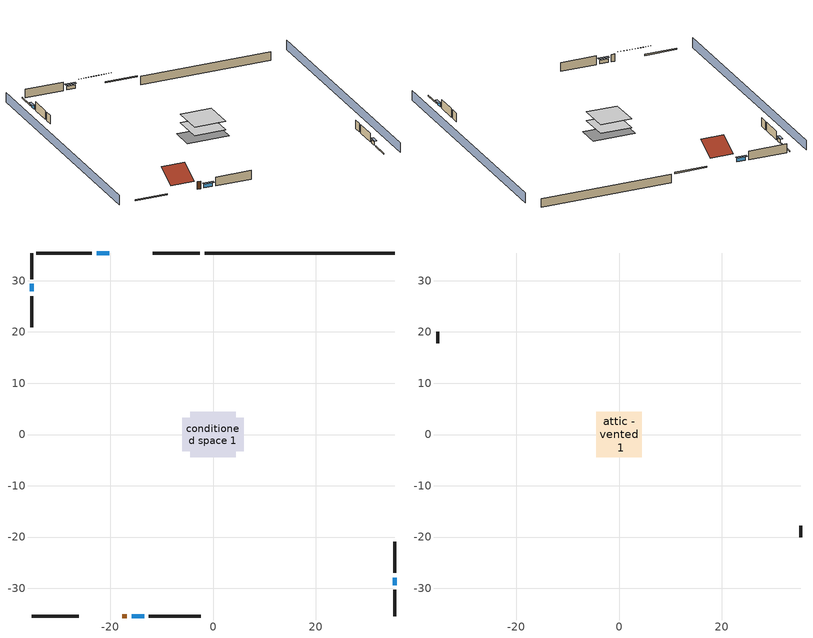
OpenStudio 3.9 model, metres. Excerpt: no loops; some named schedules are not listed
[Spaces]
conditioned space 1
 floor foundation (Slab1 construction): -5.95,-3.31 -5.95,3.31 5.95,3.31 5.95,-3.31 z-2.13
 floor adiabatic (AdiabaticFloorConstruction): -4.44,-4.44 -4.44,4.44 4.44,4.44 4.44,-4.44 z0.3
 wall outside (Wall1 construction): -23.63,35.41 -34.48,35.41 z0.3:2.74
 wall outside (Wall2 construction): 35.41,-26.97 35.41,-20.95 z0.3:2.74
 wall outside (Wall3 construction): -12.52,-35.41 -2.43,-35.41 z0.3:2.74
 wall outside (Wall4 construction): -35.41,26.97 -35.41,20.95 z0.3:2.74
 wall outside (RimJoist1 construction): -2.59,35.41 -11.76,35.41 z0.3:0.61
 wall outside (RimJoist2 construction): 35.41,-35.41 35.41,-30.32 z0.3:0.61
 wall outside (RimJoist3 construction): -35.41,-35.41 -26.23,-35.41 z0.3:0.61
 wall outside (RimJoist4 construction): -35.41,35.41 -35.41,30.32 z0.3:0.61
 wall outside (AdiabaticWallConstruction): -20.26,35.41 -22.71,35.41 / -15.89,-35.41 -13.44,-35.41 z0.3:1.37; 35.41,-29.39 35.41,-27.9 / -35.41,29.39 -35.41,27.9 z0.3:1.28
 wall outside (AdiabaticWallConstruction 1): -17.74,-35.41 -16.82,-35.41 z0.3:2.34
 wall foundation (FoundationWall1 construction): 35.41,35.41 -1.66,35.41 z-2.13:0.3
 window (WindowConstruction): -20.26,35.41 -22.71,35.41 z0.3:1.37
 window (WindowConstruction 1): 35.41,-29.39 35.41,-27.9 z0.3:1.28
 window (WindowConstruction 2): -15.89,-35.41 -13.44,-35.41 z0.3:1.37
 window (WindowConstruction 3): -35.41,29.39 -35.41,27.9 z0.3:1.28
 door (Door): -17.73,-35.41 -16.82,-35.41 z0.3:2.34
 ceiling adiabatic (AdiabaticFloorConstruction): 4.44,-4.44 4.44,4.44 -4.44,4.44 -4.44,-4.44 z0.3
attic - vented 1
 floor to conditioned space 1 (Floor1 construction Reversed): -4.44,-4.44 -4.44,4.44 4.44,4.44 4.44,-4.44 z2.74
 wall outside (Wall5 construction): 35.41,-20.02 35.41,-17.77 z0.3:2.74
 wall outside (Wall6 construction): -35.41,20.02 -35.41,17.77 z0.3:2.74
 roof outside (Roof1 construction): -19.33,35.41,2.74 -19.33,29.47,5.71 -12.69,29.47,5.71 -12.69,35.41,2.74
 roof outside (Roof2 construction): -18.66,-35.41,2.74 -18.66,-29.47,5.71 -25.3,-29.47,5.71 -25.3,-35.41,2.74
shading: -39.98,35.41 -39.98,-35.41 / 39.98,-35.41 39.98,35.41 z0:2.74; -23.01,35.41 -19.95,35.41 -19.95,36.02 -23.01,36.02 z1.68; 35.41,-27.6 35.41,-29.69 36.02,-29.69 36.02,-27.6 z1.58; -13.14,-35.41 -16.2,-35.41 -16.2,-36.02 -13.14,-36.02 z1.68; -35.41,27.6 -35.41,29.69 -36.02,29.69 -36.02,27.6 z1.58
[Site]
Portland Intl Arpt_OR: Latitude {deg}=45.59; Longitude {deg}=-122.6; Time Zone {hr}=-8; Elevation {m}=33; Terrain=Suburbs; Keep Site Location Information=Yes
[Site:GroundTemperature:Shallow]
10.2558, 8.96328, 8.85977, 9.47314, 11.9355, 14.3863, 16.5111, 17.8571, 17.9714, 16.8767, 14.8061, 12.4304
[Site:WaterMainsTemperature]
Calculation Method=Schedule; Temperature Schedule=mains temperature schedule
[Building]
Building 1
[Material] Roughness=Rough
Name | Thickness {m} | Conductivity {W/m-K} | Density {kg/m3} | Specific Heat {J/kg-K} | Thermal Absorptance | Solar Absorptance | Visible Absorptance
asphalt or fiberglass shingles | 0.00635 | 0.162714 | 1121.4 | 1465.45 | 0.9 | 0.85 | 0.85
roof rigid ins | 0.00281632 | 0.029427 | 32.04 | 1214.23 | 0.9 | 0.7 | 0.7
osb sheathing 0.5 in. | 0.0127 | 0.115458 | 512.64 | 1214.23 | 0.9 | 0.6 | 0.6
wood siding | 0.0254 | 0.102417 | 544.68 | 1172.36 | 0.9 | 0.85 | 0.85
osb sheathing 0.5 in. 1 | 0.0127 | 0.115458 | 512.64 | 1214.23 | 0.9 | 0.7 | 0.7
wall stud and cavity | 0.1397 | 0.550994 | 139.0536 | 1170.24 | 0.9 | 0.7 | 0.7
gypsum board | 0.0127 | 0.160291 | 801 | 837.4 | 0.9 | 0.6 | 0.6
wall stud and cavity 1 | 0.1397 | 0.727959 | 139.0536 | 1170.24 | 0.9 | 0.6 | 0.6
rim joist stud and cavity | 0.0508 | 0.178688 | 50.32683 | 1063.81 | 0.9 | 0.6 | 0.6
ceiling loosefill ins | 0.0846667 | 0.0480833 | 16.02 | 1046.75 | 0.9 | 0.7 | 0.7
ceiling stud and cavity | 0.1397 | 0.302811 | 65.682 | 1177.47 | 0.9 | 0.7 | 0.7
concrete 8.0 in. | 0.2032 | 1.803125 | 2242.8 | 837.4 | 0.9 | 0.7 | 0.7
gypsum board 1 | 0.0127 | 0.160291 | 801 | 837.4 | 0.9 | 0.7 | 0.7
concrete 4.0 in. | 0.1016 | 1.803125 | 2242.8 | 837.4 | 0.9 | 0.7 | 0.7
floor covering | 0.0127 | 0.0450781 | 54.468 | 1339.84 | 0.9 | 0.9 | 0.9
wood siding 1; wood siding 2 | 0.0254 | 0.102417 | 544.68 | 1172.36
wall rigid ins; floor rigid ins | 0.512978 | 0.029427 | 32.04 | 1214.23 | 0.9 | 0.7 | 0.7
wall stud and cavity 2 | 0.0889 | 0.380278 | 52.3479 | 1209.89 | 0.9 | 0.7 | 0.7
door material | 0.04445 | 0.0612267 | 512.64 | 1214.23 | 0.9 | 0.7 | 0.7
floor stud and cavity | 0.1397 | 1.75129 | 37.0049 | 1207.88 | 0.9 | 0.7 | 0.7
osb sheathing 0.75 in. | 0.01905 | 0.115458 | 512.64 | 1214.23 | 0.9 | 0.7 | 0.7
floor covering 1 | 0.0127 | 0.0433444 | 54.468 | 1339.84 | 0.9 | 0.6 | 0.6
wall stud and cavity 3 | 0.0889 | 0.391764 | 83.0341 | 1211.67 | 0.9 | 0.7 | 0.7
furniture material conditioned space 1 | 0.1524 | 0.115458 | 640.8 | 1214.23 | 0.9 | 0.6 | 0.6
[Construction]
Roof1 construction; Roof2 construction: asphalt or fiberglass shingles, roof rigid ins, osb sheathing 0.5 in.
Wall1 construction; Wall2 construction; Wall3 construction; Wall4 construction: wood siding, osb sheathing 0.5 in. 1, wall stud and cavity, gypsum board
Wall5 construction; Wall6 construction: wood siding, osb sheathing 0.5 in. 1, wall stud and cavity 1
RimJoist1 construction; RimJoist2 construction; RimJoist3 construction; RimJoist4 construction: wood siding, rim joist stud and cavity
Floor1 construction Reversed: gypsum board, ceiling stud and cavity, ceiling loosefill ins
FoundationWall1 construction: concrete 8.0 in., gypsum board 1
Slab1 construction: concrete 4.0 in., floor covering
WindowConstruction; WindowConstruction 1; WindowConstruction 2; WindowConstruction 3: WindowMaterial
AdiabaticWallConstruction: wood siding 1, wall rigid ins, wall stud and cavity 2, gypsum board
Door: door material
AdiabaticWallConstruction 1: wood siding 2, wall rigid ins, wall stud and cavity 2, gypsum board
AdiabaticFloorConstruction: floor stud and cavity, floor rigid ins, osb sheathing 0.75 in., floor covering 1
PartitionWallConstruction: gypsum board, wall stud and cavity 3, gypsum board
furniture construction conditioned space 1: furniture material conditioned space 1
[WindowMaterial:SimpleGlazingSystem]
WindowMaterial: U-Factor {W/m2-K}=4.76952; Solar Heat Gain Coefficient=0.63
[ThermalZone] Multiplier=1; Use Ideal Air Loads=No
Name | Volume {m3} | Thermostat
conditioned space | 384.656 | conditioned space temperature setpoint
attic - vented | 52.212
[Sizing:Zone]
attic - vented: Zone Cooling Design Supply Air Temperature Input Method=SupplyAirTemperature; Zone Cooling Design Supply Air Temperature {C}=14; Zone Cooling Design Supply Air Temperature Difference {deltaC}=11.11; Zone Heating Design Supply Air Temperature Input Method=SupplyAirTemperature; Zone Heating Design Supply Air Temperature {C}=40; Zone Heating Design Supply Air Temperature Difference {deltaC}=11.11; Zone Cooling Design Supply Air Humidity Ratio {kg-H2O/kg-air}=0.0085; Zone Heating Design Supply Air Humidity Ratio {kg-H2O/kg-air}=0.008; Cooling Design Air Flow Method=DesignDay; Heating Design Air Flow Method=DesignDay; Account for Dedicated Outdoor Air System=No; Dedicated Outdoor Air System Control Strategy=NeutralSupplyAir; Dedicated Outdoor Air Low Setpoint Temperature for Design {C}=autosize; Dedicated Outdoor Air High Setpoint Temperature for Design {C}=autosize; Zone Load Sizing Method=Sensible Load Only No Latent Load; Zone Latent Cooling Design Supply Air Humidity Ratio Input Method=HumidityRatioDifference; Zone Cooling Design Supply Air Humidity Ratio Difference {kgWater/kgDryAir}=0.005; Zone Latent Heating Design Supply Air Humidity Ratio Input Method=HumidityRatioDifference; Zone Humidification Design Supply Air Humidity Ratio Difference {kgWater/kgDryAir}=0.005; Sizing Option=Coincident
[Space]
Name | Thermal Zone | Volume {m3}
conditioned space 1 | conditioned space | 384.656
attic - vented 1 | attic - vented | 52.212
[ThermostatSetpoint:DualSetpoint]
conditioned space temperature setpoint: Heating Setpoint Temperature Schedule=heating setpoint; Cooling Setpoint Temperature Schedule=cooling setpoint; Temperature Difference Between Cutout And Setpoint {deltaC}=0
[Foundation:Kiva]
Foundation Kiva 1: Initial Indoor Air Temperature {C}=16.6667; Wall Height Above Grade {m}=0.3048; Wall Depth Below Slab {m}=0.2032
[Foundation:Kiva:Settings]
Soil Conductivity {W/m-K}=1.3848; Soil Density {kg/m3}=1842.3; Soil Specific Heat {J/kg-K}=418.7; Ground Solar Absorptivity=0.9; Ground Thermal Absorptivity=0.9; Ground Surface Roughness {m}=0.03; Far-Field Width {m}=40; Deep-Ground Boundary Condition=ZeroFlux; Deep-Ground Depth {m}=40; Minimum Cell Dimension {m}=0.2; Maximum Cell Growth Coefficient=3; Simulation Timestep=Timestep
[SurfaceProperty:ExposedFoundationPerimeter]
Slab1: Exposed Perimeter Calculation Method=TotalExposedPerimeter; Total Exposed Perimeter {m}=37.06368
[SurfaceProperty:IncidentSolarMultiplier] Incident Solar Multiplier=1; Incident Solar Multiplier Schedule=trans schedule winter=0.85 summer=0.7
Window1; Window2; Window3; Window4
[InternalMass:Definition] Design Level Calculation Method=SurfaceArea
Name | Construction | Surface Area {m2}
partition wall mass | PartitionWallConstruction | 157.749
furniture mass conditioned space 1 | furniture construction conditioned space 1 | 63.09974
[InternalMass] Space or SpaceType=conditioned space 1; Multiplier=1
Name | Internal Mass Definition
partition wall mass | partition wall mass
furniture mass conditioned space 1 | furniture mass conditioned space 1
[EnergyManagementSystem:Sensor]
Name | Output Variable or Output Meter Index Key | Output Variable or Output Meter
water_heater_T_set | water heater setpoint | Schedule Value
out_pb_s |  | Site Outdoor Air Barometric Pressure
out_wt_s |  | Site Outdoor Air Humidity Ratio
site_vw_s |  | Site Wind Speed
cool_season | cooling season schedule | Schedule Value
natural_vent_s | natural vent schedule | Schedule Value
htg_sp_s | heating setpoint | Schedule Value
clg_sp_s | cooling setpoint | Schedule Value
mech_vent_range_fan_0_sch_s | mech vent range fan 0 schedule | Schedule Value
mech_vent_bath_fan_0_sch_s | mech vent bath fan 0 schedule | Schedule Value
clothes_dryer_exhaust_0_sch_s | clothes_dryer | Schedule Value
htg_load_cond |  | Heating:EnergyTransfer:Zone:CONDITIONED SPACE
clg_load_cond |  | Cooling:EnergyTransfer:Zone:CONDITIONED SPACE
s_conv | Floor1 | Surface Inside Face Convection Heat Gain Energy
s_ig | Floor1 | Surface Inside Face Internal Gains Radiation Heat Gain Energy
s_sol | Floor1 | Surface Inside Face Solar Radiation Heat Gain Energy
s_lgt | Floor1 | Surface Inside Face Lights Radiation Heat Gain Energy
s_surf | Floor1 | Surface Inside Face Net Surface Thermal Radiation Heat Gain Energy
s_conv_1 | FoundationWall1 | Surface Inside Face Convection Heat Gain Energy
s_ig_1 | FoundationWall1 | Surface Inside Face Internal Gains Radiation Heat Gain Energy
s_sol_1 | FoundationWall1 | Surface Inside Face Solar Radiation Heat Gain Energy
s_lgt_1 | FoundationWall1 | Surface Inside Face Lights Radiation Heat Gain Energy
s_surf_1 | FoundationWall1 | Surface Inside Face Net Surface Thermal Radiation Heat Gain Energy
s_conv_2 | inferred conditioned ceiling | Surface Inside Face Convection Heat Gain Energy
s_ig_2 | inferred conditioned ceiling | Surface Inside Face Internal Gains Radiation Heat Gain Energy
s_sol_2 | inferred conditioned ceiling | Surface Inside Face Solar Radiation Heat Gain Energy
s_lgt_2 | inferred conditioned ceiling | Surface Inside Face Lights Radiation Heat Gain Energy
s_surf_2 | inferred conditioned ceiling | Surface Inside Face Net Surface Thermal Radiation Heat Gain Energy
s_conv_3 | inferred conditioned floor | Surface Inside Face Convection Heat Gain Energy
s_ig_3 | inferred conditioned floor | Surface Inside Face Internal Gains Radiation Heat Gain Energy
s_sol_3 | inferred conditioned floor | Surface Inside Face Solar Radiation Heat Gain Energy
s_lgt_3 | inferred conditioned floor | Surface Inside Face Lights Radiation Heat Gain Energy
s_surf_3 | inferred conditioned floor | Surface Inside Face Net Surface Thermal Radiation Heat Gain Energy
s_conv_4 | RimJoist1 | Surface Inside Face Convection Heat Gain Energy
s_ig_4 | RimJoist1 | Surface Inside Face Internal Gains Radiation Heat Gain Energy
s_sol_4 | RimJoist1 | Surface Inside Face Solar Radiation Heat Gain Energy
s_lgt_4 | RimJoist1 | Surface Inside Face Lights Radiation Heat Gain Energy
s_surf_4 | RimJoist1 | Surface Inside Face Net Surface Thermal Radiation Heat Gain Energy
s_conv_5 | RimJoist2 | Surface Inside Face Convection Heat Gain Energy
s_ig_5 | RimJoist2 | Surface Inside Face Internal Gains Radiation Heat Gain Energy
s_sol_5 | RimJoist2 | Surface Inside Face Solar Radiation Heat Gain Energy
s_lgt_5 | RimJoist2 | Surface Inside Face Lights Radiation Heat Gain Energy
s_surf_5 | RimJoist2 | Surface Inside Face Net Surface Thermal Radiation Heat Gain Energy
s_conv_6 | RimJoist3 | Surface Inside Face Convection Heat Gain Energy
s_ig_6 | RimJoist3 | Surface Inside Face Internal Gains Radiation Heat Gain Energy
s_sol_6 | RimJoist3 | Surface Inside Face Solar Radiation Heat Gain Energy
s_lgt_6 | RimJoist3 | Surface Inside Face Lights Radiation Heat Gain Energy
s_surf_6 | RimJoist3 | Surface Inside Face Net Surface Thermal Radiation Heat Gain Energy
s_conv_7 | RimJoist4 | Surface Inside Face Convection Heat Gain Energy
s_ig_7 | RimJoist4 | Surface Inside Face Internal Gains Radiation Heat Gain Energy
s_sol_7 | RimJoist4 | Surface Inside Face Solar Radiation Heat Gain Energy
s_lgt_7 | RimJoist4 | Surface Inside Face Lights Radiation Heat Gain Energy
s_surf_7 | RimJoist4 | Surface Inside Face Net Surface Thermal Radiation Heat Gain Energy
s_conv_8 | Slab1 | Surface Inside Face Convection Heat Gain Energy
s_ig_8 | Slab1 | Surface Inside Face Internal Gains Radiation Heat Gain Energy
s_sol_8 | Slab1 | Surface Inside Face Solar Radiation Heat Gain Energy
s_lgt_8 | Slab1 | Surface Inside Face Lights Radiation Heat Gain Energy
s_surf_8 | Slab1 | Surface Inside Face Net Surface Thermal Radiation Heat Gain Energy
ss_sol | Door1 | Surface Inside Face Solar Radiation Heat Gain Energy
ss_lgt | Door1 | Surface Inside Face Lights Radiation Heat Gain Energy
ss_conv | Door1 | Surface Inside Face Convection Heat Gain Energy
ss_ig | Door1 | Surface Inside Face Internal Gains Radiation Heat Gain Energy
ss_surf | Door1 | Surface Inside Face Net Surface Thermal Radiation Heat Gain Energy
ss_conv_1 | Window1 | Surface Inside Face Convection Heat Gain Energy
ss_ig_1 | Window1 | Surface Inside Face Internal Gains Radiation Heat Gain Energy
ss_surf_1 | Window1 | Surface Inside Face Net Surface Thermal Radiation Heat Gain Energy
ss_trans_in | Window1 | Surface Window Transmitted Solar Radiation Rate
ss_back_out | Window1 | Surface Window Shortwave from Zone Back Out Window Heat Transfer Rate
ss_trans_out | Window1 | Surface Inside Face Initial Transmitted Diffuse Transmitted Out Window Solar Radiation Rate
ss_conv_2 | Window2 | Surface Inside Face Convection Heat Gain Energy
ss_ig_2 | Window2 | Surface Inside Face Internal Gains Radiation Heat Gain Energy
ss_surf_2 | Window2 | Surface Inside Face Net Surface Thermal Radiation Heat Gain Energy
ss_trans_in_1 | Window2 | Surface Window Transmitted Solar Radiation Rate
ss_back_out_1 | Window2 | Surface Window Shortwave from Zone Back Out Window Heat Transfer Rate
ss_trans_out_1 | Window2 | Surface Inside Face Initial Transmitted Diffuse Transmitted Out Window Solar Radiation Rate
ss_conv_3 | Window3 | Surface Inside Face Convection Heat Gain Energy
ss_ig_3 | Window3 | Surface Inside Face Internal Gains Radiation Heat Gain Energy
ss_surf_3 | Window3 | Surface Inside Face Net Surface Thermal Radiation Heat Gain Energy
ss_trans_in_2 | Window3 | Surface Window Transmitted Solar Radiation Rate
ss_back_out_2 | Window3 | Surface Window Shortwave from Zone Back Out Window Heat Transfer Rate
ss_trans_out_2 | Window3 | Surface Inside Face Initial Transmitted Diffuse Transmitted Out Window Solar Radiation Rate
ss_conv_4 | Window4 | Surface Inside Face Convection Heat Gain Energy
ss_ig_4 | Window4 | Surface Inside Face Internal Gains Radiation Heat Gain Energy
ss_surf_4 | Window4 | Surface Inside Face Net Surface Thermal Radiation Heat Gain Energy
ss_trans_in_3 | Window4 | Surface Window Transmitted Solar Radiation Rate
ss_back_out_3 | Window4 | Surface Window Shortwave from Zone Back Out Window Heat Transfer Rate
ss_trans_out_3 | Window4 | Surface Inside Face Initial Transmitted Diffuse Transmitted Out Window Solar Radiation Rate
s_conv_9 | Wall1 | Surface Inside Face Convection Heat Gain Energy
s_ig_9 | Wall1 | Surface Inside Face Internal Gains Radiation Heat Gain Energy
s_sol_9 | Wall1 | Surface Inside Face Solar Radiation Heat Gain Energy
s_lgt_9 | Wall1 | Surface Inside Face Lights Radiation Heat Gain Energy
s_surf_9 | Wall1 | Surface Inside Face Net Surface Thermal Radiation Heat Gain Energy
s_conv_10 | Wall2 | Surface Inside Face Convection Heat Gain Energy
s_ig_10 | Wall2 | Surface Inside Face Internal Gains Radiation Heat Gain Energy
s_sol_10 | Wall2 | Surface Inside Face Solar Radiation Heat Gain Energy
s_lgt_10 | Wall2 | Surface Inside Face Lights Radiation Heat Gain Energy
s_surf_10 | Wall2 | Surface Inside Face Net Surface Thermal Radiation Heat Gain Energy
s_conv_11 | Wall3 | Surface Inside Face Convection Heat Gain Energy
s_ig_11 | Wall3 | Surface Inside Face Internal Gains Radiation Heat Gain Energy
s_sol_11 | Wall3 | Surface Inside Face Solar Radiation Heat Gain Energy
s_lgt_11 | Wall3 | Surface Inside Face Lights Radiation Heat Gain Energy
s_surf_11 | Wall3 | Surface Inside Face Net Surface Thermal Radiation Heat Gain Energy
s_conv_12 | Wall4 | Surface Inside Face Convection Heat Gain Energy
s_ig_12 | Wall4 | Surface Inside Face Internal Gains Radiation Heat Gain Energy
s_sol_12 | Wall4 | Surface Inside Face Solar Radiation Heat Gain Energy
s_lgt_12 | Wall4 | Surface Inside Face Lights Radiation Heat Gain Energy
s_surf_12 | Wall4 | Surface Inside Face Net Surface Thermal Radiation Heat Gain Energy
im_conv | furniture mass conditioned space 1 | Surface Inside Face Convection Heat Gain Energy
im_ig | furniture mass conditioned space 1 | Surface Inside Face Internal Gains Radiation Heat Gain Energy
im_sol | furniture mass conditioned space 1 | Surface Inside Face Solar Radiation Heat Gain Energy
im_lgt | furniture mass conditioned space 1 | Surface Inside Face Lights Radiation Heat Gain Energy
im_surf | furniture mass conditioned space 1 | Surface Inside Face Net Surface Thermal Radiation Heat Gain Energy
im_conv_1 | partition wall mass | Surface Inside Face Convection Heat Gain Energy
im_ig_1 | partition wall mass | Surface Inside Face Internal Gains Radiation Heat Gain Energy
im_sol_1 | partition wall mass | Surface Inside Face Solar Radiation Heat Gain Energy
im_lgt_1 | partition wall mass | Surface Inside Face Lights Radiation Heat Gain Energy
im_surf_1 | partition wall mass | Surface Inside Face Net Surface Thermal Radiation Heat Gain Energy
airflow_gain | infil flow | Infiltration Sensible Heat Gain Energy
airflow_loss | infil flow | Infiltration Sensible Heat Loss Energy
airflow_gain_1 | natural vent flow | Infiltration Sensible Heat Gain Energy
airflow_loss_1 | natural vent flow | Infiltration Sensible Heat Loss Energy
airflow_gain_2 | whole house fan flow | Infiltration Sensible Heat Gain Energy
airflow_loss_2 | whole house fan flow | Infiltration Sensible Heat Loss Energy
mv_conv | mech vent bath fan 0 | Electric Equipment Convective Heating Energy
mv_rad | mech vent bath fan 0 | Electric Equipment Radiant Heating Energy
mv_conv_1 | mech vent house fan | Electric Equipment Convective Heating Energy
mv_rad_1 | mech vent house fan | Electric Equipment Radiant Heating Energy
mv_conv_2 | mech vent house fan cfis | Electric Equipment Convective Heating Energy
mv_rad_2 | mech vent house fan cfis | Electric Equipment Radiant Heating Energy
mv_conv_3 | mech vent range fan 0 | Electric Equipment Convective Heating Energy
mv_rad_3 | mech vent range fan 0 | Electric Equipment Radiant Heating Energy
mv_conv_4 | mech vent house fan latent load | Other Equipment Convective Heating Energy
mv_rad_4 | mech vent house fan latent load | Other Equipment Radiant Heating Energy
mv_conv_5 | mech vent house fan sensible load | Other Equipment Convective Heating Energy
mv_rad_5 | mech vent house fan sensible load | Other Equipment Radiant Heating Energy
ig_lgt_conv | interior lighting | Lights Convective Heating Energy
ig_lgt_rad | interior lighting | Lights Radiant Heating Energy
ig_lgt_vis | interior lighting | Lights Visible Radiation Heating Energy
ig_ee_conv | ceiling fan | Electric Equipment Convective Heating Energy
ig_ee_rad | ceiling fan | Electric Equipment Radiant Heating Energy
ig_ee_conv_1 | clothes dryer | Electric Equipment Convective Heating Energy
ig_ee_rad_1 | clothes dryer | Electric Equipment Radiant Heating Energy
ig_ee_conv_2 | clothes washer | Electric Equipment Convective Heating Energy
ig_ee_rad_2 | clothes washer | Electric Equipment Radiant Heating Energy
ig_ee_conv_3 | cooking range | Electric Equipment Convective Heating Energy
ig_ee_rad_3 | cooking range | Electric Equipment Radiant Heating Energy
ig_ee_conv_4 | fridge | Electric Equipment Convective Heating Energy
ig_ee_rad_4 | fridge | Electric Equipment Radiant Heating Energy
ig_ee_conv_5 | misc plug loads | Electric Equipment Convective Heating Energy
ig_ee_rad_5 | misc plug loads | Electric Equipment Radiant Heating Energy
[ElectricEquipment:Definition] Design Level Calculation Method=EquipmentLevel
Name | Design Level {W} | Fraction Latent | Fraction Radiant | Fraction Lost
ceiling fan | 18.7089 | 0 | 0.558 | 0
clothes washer | 251.647 | 0.03 | 0.162 | 0.7
clothes dryer | 1579.87 | 0.015 | 0.081 | 0.85
fridge | 46.9578 | 0 | 0.6 | 0
cooking range | 92.3333 | 0.16 | 0.384 | 0.2
misc tv | 213.767 | 0 | 0.6 | 0
misc plug loads | 179.216 | 0.021 | 0.558 | 0.049
whole house fan; mech vent house fan | 0 | 0 | 0 | 1
mech vent house fan cfis | 0 | 0 | 0 | 0
mech vent range fan 0; mech vent bath fan 0 | 30 | 0 | 0 | 1
[ElectricEquipment] Space or SpaceType=conditioned space 1
Name | Electric Equipment Definition | Schedule
ceiling fan | ceiling fan | ceiling_fan
clothes washer | clothes washer | clothes_washer
clothes dryer | clothes dryer | clothes_dryer
fridge | fridge | fridge schedule
cooking range | cooking range | cooking_range
misc tv | misc tv | plug_loads_tv
misc plug loads | misc plug loads | plug_loads_other
whole house fan | whole house fan | Always On Discrete
mech vent house fan | mech vent house fan | mech vent house fan schedule
mech vent house fan cfis | mech vent house fan cfis | mech vent house fan cfis schedule
mech vent range fan 0 | mech vent range fan 0 | mech vent range fan 0 schedule
mech vent bath fan 0 | mech vent bath fan 0 | mech vent bath fan 0 schedule
[OtherEquipment:Definition] Design Level Calculation Method=EquipmentLevel
Name | Design Level {W} | Fraction Latent | Fraction Radiant | Fraction Lost
water heater sens; mech vent house fan sensible load | 0 | 0 | 0 | 0
water heater lat; mech vent house fan latent load | 0 | 1 | 0 | 0
water heater energy adjustment1 | 0.01 | 0 | 0 | 1
clothes dryer 2 | 0 | 0.015 | 0.081 | 0.85
cooking range 2 | 2706.02 | 0.16 | 0.384 | 0.2
general water use sensible | -61.6891 | 0 | 0.6 | 0
general water use latent | 62.594 | 1 | 0 | 0
[OtherEquipment] Space or SpaceType=conditioned space 1
Name | Other Equipment Definition | Schedule | Fuel Type
water heater sens | water heater sens | Always On Discrete
water heater lat | water heater lat | Always On Discrete
water heater energy adjustment1 | water heater energy adjustment1 | Always On Discrete | Electricity
clothes dryer 1 | clothes dryer 2 | clothes_dryer | Electricity
cooking range 1 | cooking range 2 | cooking_range | NaturalGas
general water use sensible | general water use sensible | general water use schedule
general water use latent | general water use latent | general water use schedule
mech vent house fan sensible load | mech vent house fan sensible load | Always On Discrete
mech vent house fan latent load | mech vent house fan latent load | Always On Discrete
[WaterUse:Equipment:Definition]
clothes washer: Peak Flow Rate {m3/s}=1.50185e-06
[Lights:Definition]
interior lighting: Design Level Calculation Method=LightingLevel; Lighting Level {W}=218.207; Fraction Radiant=0.6; Fraction Visible=0.2; Return Air Fraction=0
[Lights]
interior lighting: Lights Definition=interior lighting; Space or SpaceType=conditioned space 1; Schedule=lighting_interior; Fraction Replaceable=1
[Exterior:Lights:Definition]
exterior lighting: Design Level {W}=7.09205
[Exterior:Lights]
exterior lighting: Exterior Lights Definition=exterior lighting; Schedule=exterior lighting schedule
[People:Definition]
occupants: Number of People Calculation Method=People; Number of People {people}=3; Fraction Radiant=0.314171; Sensible Heat Fraction=0.56303; Carbon Dioxide Generation Rate {m3/s-W}=0; Enable ASHRAE 55 Comfort Warnings=No; Mean Radiant Temperature Calculation Type=EnclosureAveraged
[People]
occupants: People Definition=occupants; Space or SpaceType=conditioned space 1; Number of People Schedule=occupants; Activity Level Schedule=occupants activity schedule; Multiplier=1
[SpaceInfiltration:DesignFlowRate] Space or SpaceType=conditioned space 1; Schedule=Always On Discrete; Design Flow Rate Calculation Method=Flow/Space; Design Flow Rate {m3/s}=0
natural vent flow; whole house fan flow; infil flow
[ZoneMixing]
whole house fan mix: Zone or Space=attic - vented; Schedule=Always On Continuous; Design Flow Rate Calculation Method=Flow/Zone; Design Flow Rate {m3/s}=0; Source Zone or Space=conditioned space
[SpaceInfiltration:EffectiveLeakageArea]
infil attic - vented 1: Space or SpaceType=attic - vented 1; Schedule=Always On Discrete; Effective Air Leakage Area {cm2}=2628.89; Stack Coefficient=0.000138095; Wind Coefficient=3.40344e-05
